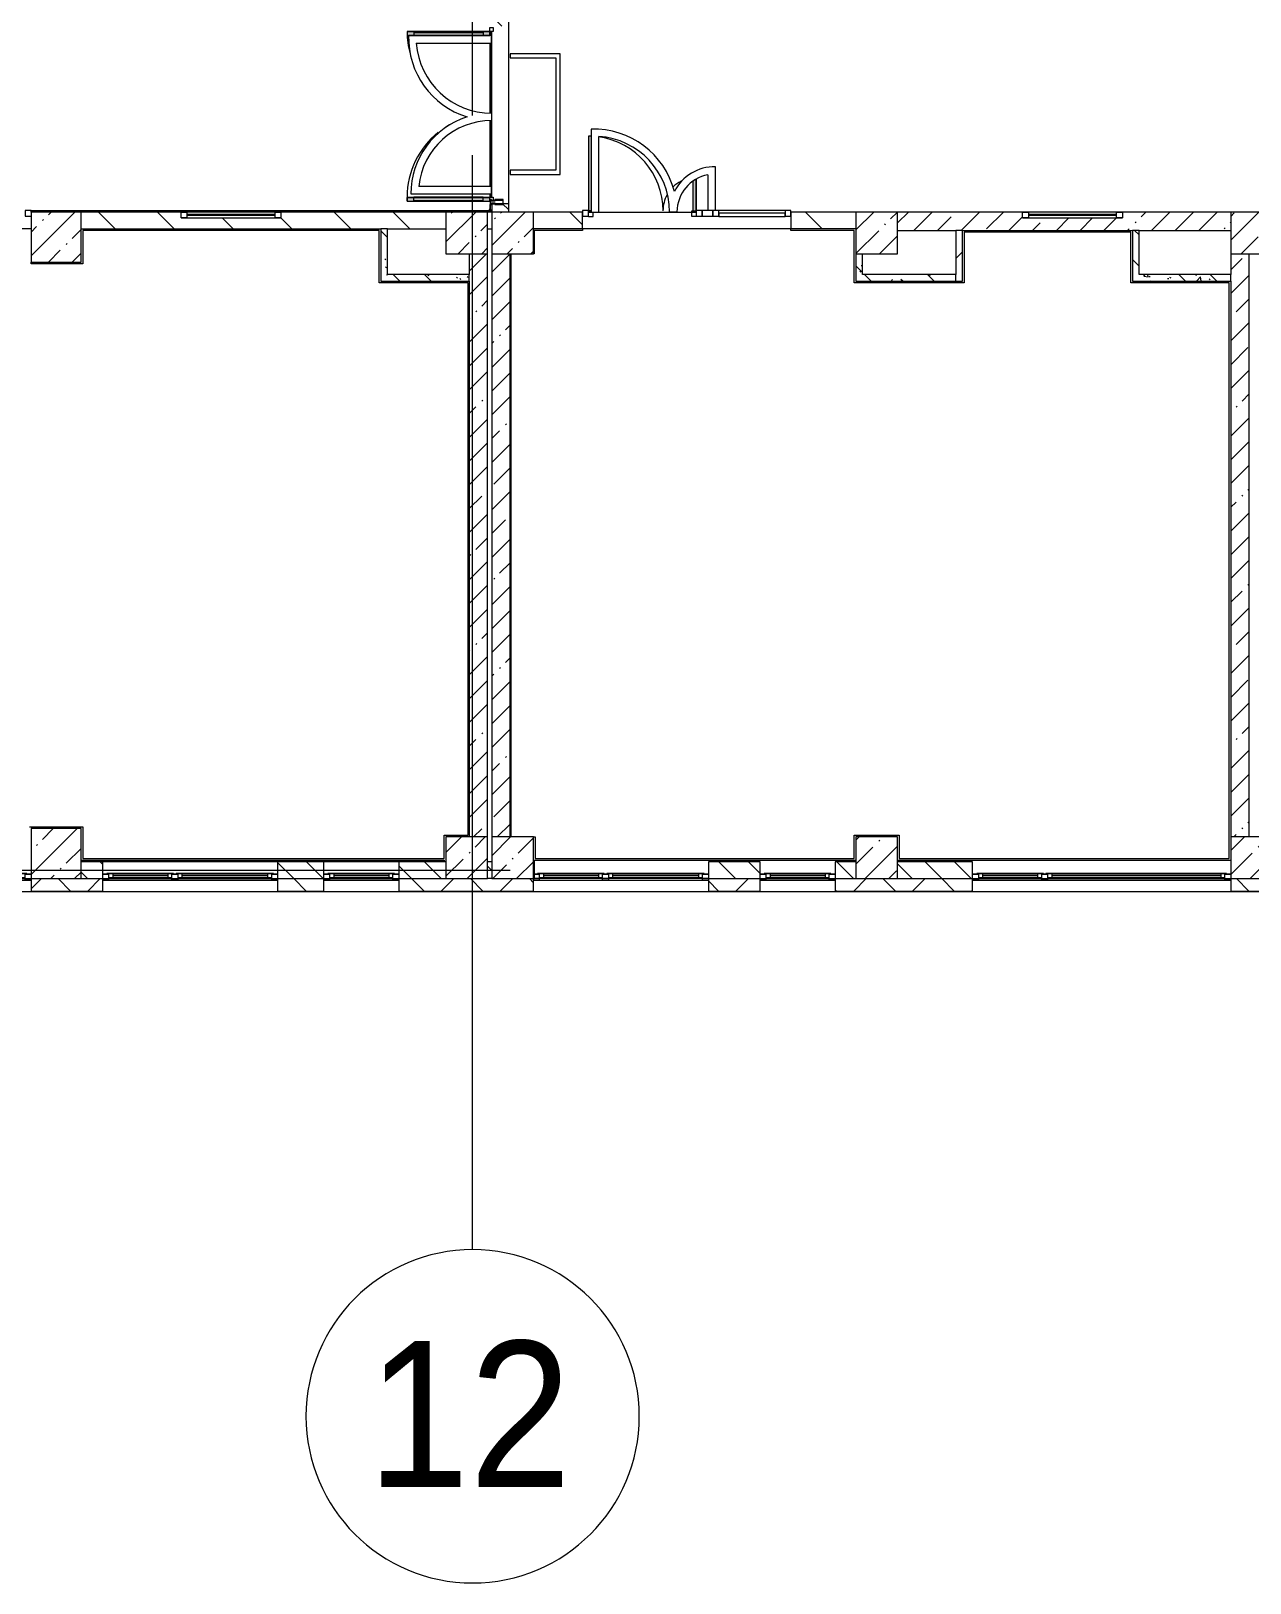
# Model space of a CAD drawing. Header units: millimetres. Extents: x 81469 to 279813, y -8553 to 29000.
# Drawn here: x 185813 to 200443, y -8553 to 10072 of the extents above; entities that cross this region are included whole.
import ezdxf

# ---------------------------------------------------------------- set-up
doc = ezdxf.new("R2010")
doc.units = ezdxf.units.MM
doc.linetypes.add('Осевая', pattern=[3175, 635, -476.25, 1587.5, -476.25])
for name, color, linetype, lineweight, true_color in [('A-DETL-GENF-2', 7, 'Continuous', 5, 0xaaaaaa), ('A-DETL-GENF-3', 7, 'Continuous', 5, 0xe2e2e2), ('A-DOOR-4', 7, 'Continuous', 5, 0xe2e2e2), ('A-DOOR-5', 7, 'Continuous', 5, 0xaaaaaa), ('A-FLOR-2', 7, 'Continuous', 5, 0xaaaaaa), ('I-WALL-23', 7, 'Continuous', 5, 0x787878)]:
    doc.layers.add(name, color=color, linetype=linetype, lineweight=lineweight, true_color=true_color)
for name, color, linetype, lineweight in [('A-GLAZ-3', 7, 'Continuous', 5), ('A-GLAZ-CURT-2', 7, 'Continuous', 5), ('A-GLAZ-CWMG-2', 7, 'Continuous', 5), ('A-WALL', 7, 'Continuous', 9), ('A-WALL-4', 7, 'Continuous', 5), ('I-WALL-21', 7, 'Continuous', 5), ('S-COLS-1', 7, 'Continuous', 5), ('Оси', 7, 'Continuous', 9), ('Оси-1', 7, 'Continuous', 20), ('Оси-2', 7, 'Осевая', 9)]:
    doc.layers.add(name, color=color, linetype=linetype, lineweight=lineweight)
doc.styles.add('Arial_1', font='arial.ttf', dxfattribs={"width": 0.9, "height": 1750})
pattern_1 = [(45, (152802.76, 0), (-285.123, 285.123), []), (45, (153087.9, 0), (-285.123, 285.123), [504.031, -100.806, 16.764, -84.042])]
pattern_2 = [(135, (152802.76, 0), (-377.171, -377.171), [533.4, -88.9, 17.78, -88.9]), (135, (152802.76, 376.94), (-377.171, -377.171), []), (50, (152802.76, 0), (637.6445, -55.7866), [66.675, -733.425]), (355, (152802.76, 0), (-123.349, 668.699), [53.34, -586.74]), (100.451, (152855.9, -4.65), (514.299, 612.908), [56.665, -623.315]), (46.184, (152802.8, 177.8), (948.776, -147.15), [100.012, -1100.137]), (96.636, (152881.8, 165.5), (830.909, 865.997), [84.998, -934.973]), (351.184, (152802.8, 177.8), (830.918, 865.988), [80.01, -880.11]), (21, (152891.66, 133.35), (530.6506, -357.928), [66.675, -733.425]), (326, (152891.66, 133.35), (216.308, 644.6585), [53.34, -586.74]), (71.451, (152935.9, 103.5), (746.9596, 286.724), [56.665, -623.315]), (37.5, (152802.76, 0), (10.8105, 295.9426), [16.764, -562.864, 16.764, -578.866, -588.962]), (37.5, (152802.76, 0), (10.8105, 295.9426), [-1175.258, 16.764, -572.198]), (7.5, (152802.76, 0), (233.8692, 350.6318), [16.764, -322.834, 16.764, -549.529, -224.472]), (7.5, (152802.76, 0), (233.8692, 350.6318), [-905.891, 16.764, -207.708]), (327.5, (152604.51, 0), (474.5678, -20.0513), [16.764, -205.486, 16.764, -676.656, -920.115]), (327.5, (152604.51, 0), (474.5678, -20.0513), [-915.67, 16.764, -903.351]), (317.5, (152515.6, 0), (518.452, 88.9934), [16.764, -272.161, 16.764, -443.738, -653.415]), (317.5, (152515.6, 0), (518.452, 88.9934), [-749.427, 16.764, -636.651])]
pattern_3 = [(135, (152802.76, 0), (-353.5534, -353.5534), [])]

# ---------------------------------------------------------------- blocks, each defined once
blk = doc.blocks.new('BSC_Колонна _Прямоугольная - 500х500-23286270-3_4_3_птичка')
at = {"layer": 'S-COLS-1'}
h = blk.add_hatch(dxfattribs=at)
h.set_pattern_fill('FP_43', color=256, style=0, pattern_type=2)
h.set_pattern_definition([(45, (-38790, -7650), (-285.123, 285.123), []), (45, (-38504.88, -7650), (-285.123, 285.123), [504.031, -100.806, 16.764, -84.042])])
h.paths.add_polyline_path([(-250, -250), (250, -250), (250, 250), (-250, 250), (-250, 100)])
for p, q in [((250, 250), (-250, 250)), ((-250, 250), (-250, -250)), ((250, -250), (250, 250)), ((-250, -250), (250, -250))]:
    blk.add_line(p, q, dxfattribs=at)
blk = doc.blocks.new('BSC_Колонна _Прямоугольная - 500х500-V86-3_4_3_птичка')
at = {"layer": 'S-COLS-1'}
h = blk.add_hatch(dxfattribs=at)
h.set_pattern_fill('FP_44', color=256, style=0, pattern_type=2)
h.set_pattern_definition([(45, (-43160, -7650), (-285.123, 285.123), []), (45, (-42874.88, -7650), (-285.123, 285.123), [504.031, -100.806, 16.764, -84.042])])
h.paths.add_polyline_path([(-250, -250), (250, -250), (250, 250), (-250, 250)])
for p, q in [((250, 250), (-250, 250)), ((-250, 250), (-250, -250)), ((250, -250), (250, 250)), ((-250, -250), (250, -250))]:
    blk.add_line(p, q, dxfattribs=at)
blk = doc.blocks.new('BSC_Колонна _Прямоугольная - 500х500-V87-3_4_3_птичка')
at = {"layer": 'S-COLS-1'}
h = blk.add_hatch(dxfattribs=at)
h.set_pattern_fill('FP_45', color=256, style=0, pattern_type=2)
h.set_pattern_definition([(45, (-47660, -7650), (-285.123, 285.123), []), (45, (-47374.88, -7650), (-285.123, 285.123), [504.031, -100.806, 16.764, -84.042])])
h.paths.add_polyline_path([(-113, -250), (250, -250), (250, 250), (-250, 250), (-250, -250)])
for p, q in [((250, 250), (-250, 250)), ((-250, 250), (-250, -250)), ((250, -250), (250, 250)), ((-250, -250), (250, -250))]:
    blk.add_line(p, q, dxfattribs=at)
blk = doc.blocks.new('BSC_Колонна _Прямоугольная - 500х500-V92-3_4_3_птичка')
at = {"layer": 'S-COLS-1'}
h = blk.add_hatch(dxfattribs=at)
h.set_pattern_fill('FP_50', color=256, style=0, pattern_type=2)
h.set_pattern_definition([(45, (-38790, -150), (-285.123, 285.123), []), (45, (-38504.88, -150), (-285.123, 285.123), [504.031, -100.806, 16.764, -84.042])])
h.paths.add_polyline_path([(-250, -250), (250, -250), (250, 250), (-250, 250), (-250, 80)])
for p, q in [((250, 250), (-250, 250)), ((-250, 250), (-250, -250)), ((250, -250), (250, 250)), ((-250, -250), (250, -250))]:
    blk.add_line(p, q, dxfattribs=at)
blk = doc.blocks.new('BSC_Колонна _Прямоугольная - 500х500-V93-3_4_3_птичка')
at = {"layer": 'S-COLS-1'}
h = blk.add_hatch(dxfattribs=at)
h.set_pattern_fill('FP_51', color=256, style=0, pattern_type=2)
h.set_pattern_definition([(45, (-43160, -150), (-285.123, 285.123), []), (45, (-42874.88, -150), (-285.123, 285.123), [504.031, -100.806, 16.764, -84.042])])
h.paths.add_polyline_path([(-250, -250), (250, -250), (250, 250), (-250, 250)])
for p, q in [((250, 250), (-250, 250)), ((-250, 250), (-250, -250)), ((250, -250), (250, 250)), ((-250, -250), (250, -250))]:
    blk.add_line(p, q, dxfattribs=at)
blk = doc.blocks.new('BSC_Колонна _Прямоугольная - 500х500-V94-3_4_3_птичка')
at = {"layer": 'S-COLS-1'}
h = blk.add_hatch(dxfattribs=at)
h.set_pattern_fill('FP_52', color=256, style=0, pattern_type=2)
h.set_pattern_definition([(45, (-47660, -150), (-285.123, 285.123), []), (45, (-47374.88, -150), (-285.123, 285.123), [504.031, -100.806, 16.764, -84.042])])
h.paths.add_polyline_path([(-250, -250), (250, -250), (250, 250), (-250, 250)])
for p, q in [((250, 250), (-250, 250)), ((-250, 250), (-250, -250)), ((250, -250), (250, 250)), ((-250, -250), (250, -250))]:
    blk.add_line(p, q, dxfattribs=at)
blk = doc.blocks.new('BSC_Колонна _Прямоугольная - 600х600-V110-3_4_3_птичка')
at = {"layer": 'S-COLS-1'}
h = blk.add_hatch(dxfattribs=at)
h.set_pattern_fill('FP_75', color=256, style=0, pattern_type=2)
h.set_pattern_definition([(45, (-33310, -7600), (-285.123, 285.123), []), (45, (-33024.88, -7600), (-285.123, 285.123), [504.031, -100.806, 16.764, -84.042])])
h.paths.add_polyline_path([(-300, -300), (300, -300), (300, 300), (-300, 300), (-300, 150)])
for p, q in [((300, 300), (-300, 300)), ((-300, 300), (-300, -300)), ((300, -300), (300, 300)), ((-300, -300), (300, -300))]:
    blk.add_line(p, q, dxfattribs=at)
blk = doc.blocks.new('BSC_Колонна _Прямоугольная - 600х600-V111-3_4_3_птичка')
at = {"layer": 'S-COLS-1'}
h = blk.add_hatch(dxfattribs=at)
h.set_pattern_fill('FP_76', color=256, style=0, pattern_type=2)
h.set_pattern_definition([(45, (-33310, -200), (-285.123, 285.123), []), (45, (-33024.88, -200), (-285.123, 285.123), [504.031, -100.806, 16.764, -84.042])])
h.paths.add_polyline_path([(-300, -300), (300, -300), (300, 300), (-300, 300), (-300, 30)])
for p, q in [((300, 300), (-300, 300)), ((-300, 300), (-300, -300)), ((300, -300), (300, 300)), ((-300, -300), (300, -300))]:
    blk.add_line(p, q, dxfattribs=at)
blk = doc.blocks.new('120_Окно_СКБ_2Ст - 120_Окно_СКБ_2Ст 2100х2400 _мал створка справа_-22446225-3_4_3_птичка')
at = {"layer": 'A-GLAZ-3'}
for p, q in [((-1050, -127), (-1050, -57)), ((-1050, -57), (-980, -57)), ((1050, -57), (-1050, -57)), ((-980, -127), (-1050, -127)), ((-1050, -127), (-1000, -127)), ((-980, -127), (-1000, -127)), ((-1000, -127), (-1000, -137)), ((-1000, -137), (170, -137)), ((170, -137), (-1000, -137)), ((-980, -57), (-980, -127)), ((150, -87), (-980, -87)), ((-980, -87), (-980, -127)), ((-930, -137), (-930, -87)), ((-930, -107), (100, -107)), ((100, -117), (-930, -117)), ((100, -137), (100, -87)), ((150, -127), (150, -57)), ((150, -57), (220, -57)), ((150, -127), (150, -87)), ((220, -127), (150, -127)), ((170, -127), (150, -127)), ((170, -127), (200, -127)), ((170, -137), (170, -127)), ((220, -127), (200, -127)), ((200, -127), (200, -137)), ((200, -137), (1000, -137)), ((1000, -137), (200, -137)), ((220, -57), (220, -127)), ((980, -87), (220, -87)), ((220, -87), (220, -127)), ((270, -137), (270, -87)), ((270, -107), (930, -107)), ((930, -117), (270, -117)), ((930, -137), (930, -87)), ((980, -127), (980, -57)), ((980, -57), (1050, -57)), ((980, -127), (980, -87)), ((1050, -127), (980, -127)), ((1000, -127), (980, -127)), ((1000, -127), (1050, -127)), ((1000, -137), (1000, -127)), ((1050, -57), (1050, -127))]:
    blk.add_line(p, q, dxfattribs=at)
blk = doc.blocks.new('120_Окно_СКБ_1Ст - 120_Окно_СКБ_1Ст 900х2500_h_-22445987-3_4_3_птичка')
at = {"layer": 'A-GLAZ-3'}
for p, q in [((-450, -127), (-450, -57)), ((-450, -57), (-380, -57)), ((450, -57), (-450, -57)), ((-380, -127), (-450, -127)), ((-450, -127), (-400, -127)), ((-380, -127), (-400, -127)), ((-400, -127), (-400, -137)), ((-400, -137), (400, -137)), ((400, -137), (-400, -137)), ((-380, -57), (-380, -127)), ((380, -87), (-380, -87)), ((-380, -87), (-380, -127)), ((-330, -137), (-330, -87)), ((-330, -107), (330, -107)), ((330, -117), (-330, -117)), ((330, -137), (330, -87)), ((380, -127), (380, -57)), ((380, -57), (450, -57)), ((380, -127), (380, -87)), ((450, -127), (380, -127)), ((400, -127), (380, -127)), ((400, -127), (450, -127)), ((400, -137), (400, -127)), ((450, -57), (450, -127))]:
    blk.add_line(p, q, dxfattribs=at)
blk = doc.blocks.new('120_Окно_СКБ_2Ст - 120_Окно_СКБ_2Ст 3100х2500 _мал_створка слева_ 2-V116-3_4_3_птичка')
at = {"layer": 'A-GLAZ-3'}
for p, q in [((-1550, -127), (-1550, -57)), ((-1550, -57), (-1480, -57)), ((1550, -57), (-1550, -57)), ((-1480, -127), (-1550, -127)), ((-1550, -127), (-1500, -127)), ((-1480, -127), (-1500, -127)), ((-1500, -127), (-1500, -137)), ((-1500, -137), (670, -137)), ((670, -137), (-1500, -137)), ((-1480, -57), (-1480, -127)), ((650, -87), (-1480, -87)), ((-1480, -87), (-1480, -127)), ((-1430, -137), (-1430, -87)), ((-1430, -107), (600, -107)), ((600, -117), (-1430, -117)), ((600, -137), (600, -87)), ((650, -127), (650, -57)), ((650, -57), (720, -57)), ((650, -127), (650, -87)), ((720, -127), (650, -127)), ((670, -127), (650, -127)), ((670, -127), (700, -127)), ((670, -137), (670, -127)), ((720, -127), (700, -127)), ((700, -127), (700, -137)), ((700, -137), (1500, -137)), ((1500, -137), (700, -137)), ((720, -57), (720, -127)), ((1480, -87), (720, -87)), ((720, -87), (720, -127)), ((770, -137), (770, -87)), ((770, -107), (1430, -107)), ((1430, -117), (770, -117)), ((1430, -137), (1430, -87)), ((1480, -127), (1480, -57)), ((1480, -57), (1550, -57)), ((1480, -127), (1480, -87)), ((1550, -127), (1480, -127)), ((1500, -127), (1480, -127)), ((1500, -127), (1550, -127)), ((1500, -137), (1500, -127)), ((1550, -57), (1550, -127))]:
    blk.add_line(p, q, dxfattribs=at)
blk = doc.blocks.new('120_Окно_СКБ_2Ст - 120_Окно_СКБ_2Ст 2100х2400 _мал створка справа_-V117-3_4_3_птичка')
at = {"layer": 'A-GLAZ-3'}
for p, q in [((-1050, -127), (-1050, -57)), ((-1050, -57), (-980, -57)), ((1050, -57), (-1050, -57)), ((-980, -127), (-1050, -127)), ((-1050, -127), (-1000, -127)), ((-980, -127), (-1000, -127)), ((-1000, -127), (-1000, -137)), ((-1000, -137), (170, -137)), ((170, -137), (-1000, -137)), ((-980, -57), (-980, -127)), ((150, -87), (-980, -87)), ((-980, -87), (-980, -127)), ((-930, -137), (-930, -87)), ((-930, -107), (100, -107)), ((100, -117), (-930, -117)), ((100, -137), (100, -87)), ((150, -127), (150, -57)), ((150, -57), (220, -57)), ((150, -127), (150, -87)), ((220, -127), (150, -127)), ((170, -127), (150, -127)), ((170, -127), (200, -127)), ((170, -137), (170, -127)), ((220, -127), (200, -127)), ((200, -127), (200, -137)), ((200, -137), (1000, -137)), ((1000, -137), (200, -137)), ((220, -57), (220, -127)), ((980, -87), (220, -87)), ((220, -87), (220, -127)), ((270, -137), (270, -87)), ((270, -107), (930, -107)), ((930, -117), (270, -117)), ((930, -137), (930, -87)), ((980, -127), (980, -57)), ((980, -57), (1050, -57)), ((980, -127), (980, -87)), ((1050, -127), (980, -127)), ((1000, -127), (980, -127)), ((1000, -127), (1050, -127)), ((1000, -137), (1000, -127)), ((1050, -57), (1050, -127))]:
    blk.add_line(p, q, dxfattribs=at)
blk = doc.blocks.new('BSC_Колонна _Прямоугольная - 500х500-V142-3_4_3_птичка')
at = {"layer": 'S-COLS-1'}
h = blk.add_hatch(dxfattribs=at)
h.set_pattern_fill('FP_98', color=256, style=0, pattern_type=2)
h.set_pattern_definition([(45, (-38240, -150), (-285.123, 285.123), []), (45, (-37954.88, -150), (-285.123, 285.123), [504.031, -100.806, 16.764, -84.042])])
h.paths.add_polyline_path([(-15, -250), (250, -250), (250, 250), (-250, 250), (-250, -250)])
for p, q in [((250, 250), (-250, 250)), ((-250, 250), (-250, -250)), ((250, -250), (250, 250)), ((-250, -250), (250, -250))]:
    blk.add_line(p, q, dxfattribs=at)
blk = doc.blocks.new('BSC_Колонна _Прямоугольная - 500х500-V143-3_4_3_птичка')
at = {"layer": 'S-COLS-1'}
h = blk.add_hatch(dxfattribs=at)
h.set_pattern_fill('FP_99', color=256, style=0, pattern_type=2)
h.set_pattern_definition([(45, (-38240, -7650), (-285.123, 285.123), []), (45, (-37954.88, -7650), (-285.123, 285.123), [504.031, -100.806, 16.764, -84.042])])
h.paths.add_polyline_path([(-15, -250), (250, -250), (250, 250), (-250, 250), (-250, -250)])
for p, q in [((250, 250), (-250, 250)), ((-250, 250), (-250, -250)), ((250, -250), (250, 250)), ((-250, -250), (250, -250))]:
    blk.add_line(p, q, dxfattribs=at)
blk = doc.blocks.new('120_Окно_СКБ_1Ст - 120_Окно_СКБ_1Ст 400х1200 EI30-24228909-3_4_3_птичка')
at = {"layer": 'A-GLAZ-3'}
for p, q in [((-600, 30), (-600, 100)), ((-600, 100), (-530, 100)), ((600, 100), (-600, 100)), ((-530, 30), (-600, 30)), ((-600, 30), (600, 30)), ((-530, 100), (-530, 30)), ((530, 70), (-530, 70)), ((530, 60), (-530, 60)), ((530, 30), (530, 100)), ((530, 100), (600, 100)), ((600, 30), (530, 30)), ((600, 100), (600, 30))]:
    blk.add_line(p, q, dxfattribs=at)
blk = doc.blocks.new('Прямоугольный импост - 50 x 70 мм-31700031-3_4_3_птичка')
at = {"layer": 'A-GLAZ-CWMG-2'}
for p, q in [((-70, 35), (0, 35)), ((-70, -35), (-70, 35)), ((0, -35), (-70, -35)), ((0, -15), (0, -35))]:
    blk.add_line(p, q, dxfattribs=at)
blk = doc.blocks.new('Прямоугольный импост - 50 x 70 мм-V243-3_4_3_птичка')
at = {"layer": 'A-GLAZ-CWMG-2'}
for p, q in [((-70, 35), (0, 35)), ((-70, -35), (-70, 35)), ((0, 35), (0, -35)), ((0, -35), (-70, -35))]:
    blk.add_line(p, q, dxfattribs=at)
blk = doc.blocks.new('Дверь_Витражная_остекление_ - ДВН_ДАО_Главный вход_1200 в свету-V246-3_4_3_птичка')
at = {"layer": 'A-DOOR-4'}
for points in [[(-647, 30), (-613, 35), (-613, 925), (-647, 922), (-647, 35)], [(607, 30), (647, 35), (647, 410), (607, 378), (607, 35)]]:
    blk.add_hatch(color=256, dxfattribs=at).paths.add_polyline_path(points)
at = {"layer": 'A-DETL-GENF-2'}
for p, q in [((-613, 925), (-647, 925)), ((-647, 925), (-647, 35)), ((607, 385), (607, 30)), ((647, 35), (647, 410)), ((-647, 30), (-613, 30)), ((-613, 30), (-647, 30)), ((-592, -40), (-592, 15)), ((592, -40), (592, 30)), ((592, 30), (647, 30)), ((607, 30), (647, 30)), ((-647, -40), (-592, -40)), ((647, -40), (592, -40))]:
    blk.add_line(p, q, dxfattribs=at)
at = {"layer": 'A-DOOR-5'}
for p, q in [((-647, 925), (-647, 35)), ((647, 410), (647, 35))]:
    blk.add_line(p, q, dxfattribs=at)
for centre, radius, start, end in [((-647, 30), 895, 87.7864, 90), ((-647, 30), 895, 360, 81.929), ((647, 30), 400, 117.1206, 134.5389), ((647, 30), 400, 151.213, 180)]:
    blk.add_arc(centre, radius, start, end, dxfattribs=at)
blk = doc.blocks.new('Системная панель - Стемалит - 40мм-32257327-3_4_3_птичка')
at = {"layer": 'A-GLAZ-CURT-2'}
for p, q in [((65, 35), (-65, 35)), ((-65, 35), (-65, -35)), ((65, -35), (65, 35)), ((-65, -35), (65, -35))]:
    blk.add_line(p, q, dxfattribs=at)
blk = doc.blocks.new('Прямоугольный импост - 50 x 70 мм-31687886-3_4_3_птичка')
at = {"layer": 'A-GLAZ-CWMG-2'}
for p, q in [((-35, 35), (35, 35)), ((-35, -35), (-35, 35)), ((35, 35), (35, -35)), ((35, -35), (-35, -35))]:
    blk.add_line(p, q, dxfattribs=at)
blk = doc.blocks.new('Прямоугольный импост - 50 x 70 мм-31701779-3_4_3_птичка')
at = {"layer": 'A-GLAZ-CWMG-2'}
for p, q in [((0, 35), (-70, 35)), ((-70, 35), (-70, -35)), ((0, -35), (0, 35)), ((-70, -35), (0, -35))]:
    blk.add_line(p, q, dxfattribs=at)
blk = doc.blocks.new('Системная панель - Стекло - 40мм-V247-3_4_3_птичка')
at = {"layer": 'A-GLAZ-CURT-2'}
for p, q in [((397.5, 0), (-397.5, 0)), ((-397.5, 0), (-397.5, -40)), ((397.5, -40), (397.5, 0)), ((-397.5, -40), (397.5, -40))]:
    blk.add_line(p, q, dxfattribs=at)
blk = doc.blocks.new('Прямоугольный импост - 50 x 70 мм-31702100-3_4_3_птичка')
at = {"layer": 'A-GLAZ-CWMG-2'}
for p, q in [((-35, 35), (35, 35)), ((-35, -35), (-35, 35)), ((35, 35), (35, -35)), ((35, -35), (-35, -35))]:
    blk.add_line(p, q, dxfattribs=at)
blk = doc.blocks.new('Прямоугольный импост - 50 x 70 мм-31720914-3_4_3_птичка')
at = {"layer": 'A-GLAZ-CWMG-2'}
blk.add_line((32940, 7920), (32145, 7920), dxfattribs=at)
blk = doc.blocks.new('Прямоугольный импост - Импост структурный с накладкой - 160мм Темный-31239214-3_4_3_птичка')
at = {"layer": 'A-GLAZ-CWMG-2'}
for p, q in [((-50, 0), (-50, 17)), ((-50, 17), (0, 17)), ((-40, 0), (-50, 0)), ((-40, -40), (-40, 0)), ((0, 0), (-10, 0)), ((-10, 0), (-10, -40)), ((0, 17), (0, 0)), ((-50, -140), (-50, -40)), ((-50, -40), (-40, -40)), ((0, -140), (-50, -140)), ((-10, -40), (0, -40)), ((0, -40), (0, -140))]:
    blk.add_line(p, q, dxfattribs=at)
blk = doc.blocks.new('Дверь_Витражная_остекление_ - ДВН_ДАО_Главный вход_1800 в свету 5-32258809-3_4_3_птичка')
at = {"layer": 'A-DETL-GENF-3'}
for points in [[(-947.5, -1012.5), (-947.5, -20), (-992.5, -20), (-992.5, -1012.5)], [(1042.5, -1012.5), (1042.5, -20), (997.5, -20), (997.5, -1012.5)]]:
    blk.add_hatch(color=256, dxfattribs=at).paths.add_polyline_path(points)
at = {"layer": 'A-DETL-GENF-2'}
for p, q in [((-947.5, -20), (-992.5, -20)), ((-992.5, -1012.5), (-992.5, -20)), ((-947.5, -20), (-992.5, -20)), ((-992.5, -20), (-992.5, -1012.5)), ((-992.5, -100), (-947.5, -100)), ((-982.5, -932.5), (-982.5, -100)), ((-947.5, -1012.5), (-947.5, -20)), ((-947.5, -1012.5), (-947.5, -20)), ((988.5, -932.5), (988.5, -100)), ((997.5, -1012.5), (997.5, -20)), ((997.5, -20), (997.5, -1012.5)), ((1042.5, -100), (997.5, -100)), ((1032.5, -932.5), (1032.5, -100)), ((1042.5, -1012.5), (1042.5, -20)), ((1042.5, -1012.5), (1042.5, -20)), ((-992.5, -932.5), (-947.5, -932.5)), ((-992.5, -1012.5), (-947.5, -1012.5)), ((-992.5, -1012.5), (-947.5, -1012.5)), ((1042.5, -932.5), (997.5, -932.5)), ((1042.5, -1012.5), (997.5, -1012.5)), ((997.5, -1012.5), (1042.5, -1012.5))]:
    blk.add_line(p, q, dxfattribs=at)
at = {"layer": 'A-DOOR-5'}
for p, q in [((-1042.5, 20), (-992.5, 20)), ((-1042.5, -20), (-1042.5, 20)), ((-992.5, 20), (-992.5, -20)), ((992.5, 20), (1042.5, 20)), ((992.5, -20), (992.5, 20)), ((1042.5, 20), (1042.5, -20)), ((-992.5, -20), (-1042.5, -20)), ((-992.5, -1012.5), (-992.5, -20)), ((992.5, -1012.5), (992.5, -20)), ((1042.5, -20), (992.5, -20))]:
    blk.add_line(p, q, dxfattribs=at)
for centre, start, end in [((992.5, -20), 208.98841, 212.15997), ((992.5, -20), 218.4779, 270), ((-992.5, -20), 270, 285.59895)]:
    blk.add_arc(centre, 992.5, start, end, dxfattribs=at)
blk = doc.blocks.new('Прямоугольный импост - Импост структурный с накладкой - 160мм Темный-31915521-3_4_3_птичка')
at = {"layer": 'A-GLAZ-CWMG-2'}
for p, q in [((-25, 0), (-25, 17)), ((-25, 17), (25, 17)), ((-15, 0), (-25, 0)), ((-15, -40), (-15, 0)), ((25, 0), (15, 0)), ((15, 0), (15, -40)), ((25, 17), (25, 0)), ((-25, -140), (-25, -40)), ((-25, -40), (-15, -40)), ((25, -140), (-25, -140)), ((15, -40), (25, -40)), ((25, -40), (25, -140))]:
    blk.add_line(p, q, dxfattribs=at)
blk = doc.blocks.new('120_Окно_СКБ_1Ст - 120_Окно_СКБ_1Ст 400х1200 EI30-24228621-3_4_3_птичка')
at = {"layer": 'A-GLAZ-3'}
for p, q in [((-600, 40), (-600, 110)), ((-600, 110), (-530, 110)), ((600, 110), (-600, 110)), ((-530, 40), (-600, 40)), ((-600, 40), (600, 40)), ((-530, 110), (-530, 40)), ((530, 80), (-530, 80)), ((530, 70), (-530, 70)), ((530, 40), (530, 110)), ((530, 110), (600, 110)), ((600, 40), (530, 40)), ((600, 110), (600, 40))]:
    blk.add_line(p, q, dxfattribs=at)
blk = doc.blocks.new('Ось сетки - D8-29747960-3_4_3_птичка')
at = {"layer": 'Оси-1'}
for start, end in [(360, 180), (180, 360)]:
    blk.add_arc((0, 0), 4, start, end, dxfattribs=at)

msp = doc.modelspace()

# ---------------------------------------------------------------- hatches: boundary and pattern name
at = {"layer": 'A-WALL-4'}
h = msp.add_hatch(dxfattribs=at)
h.set_pattern_fill('FP_66', color=256, style=0, pattern_type=2)
h.set_pattern_definition([(135, (152802.76, 0), (-176.7767, -176.7767), [])])
h.paths.add_polyline_path([(218061.5, -100), (218212.8, -100), (218212.8, 100), (217962.8, 100), (217962.8, -100)])
h.paths.add_polyline_path([(207807.2, -100), (208312.8, -100), (208312.8, 100), (207562.8, 100), (207562.8, -100)])
h.paths.add_polyline_path([(209712.8, -100), (210612.8, -100), (210612.8, 100), (209712.8, 100), (209712.8, -52.2)])
h.paths.add_polyline_path([(217062.8, -100), (217062.8, 100), (216512.8, 100), (216512.8, -100)])
h.paths.add_polyline_path([(214212.8, -100), (214412.8, -100), (214412.8, 100), (214212.8, 100), (214212.8, 42.9)])
h.paths.add_polyline_path([(196620.8, -100), (197112.8, -100), (197112.8, 100), (196212.8, 100), (196212.8, -100)])
h.paths.add_polyline_path([(200962.8, -100), (200962.8, 100), (200712.8, 100), (200712.8, -100)])
h.paths.add_polyline_path([(203812.8, -100), (203812.8, 100), (203062.8, 100), (203062.8, -100)])
h.paths.add_polyline_path([(195462.8, -100), (195712.8, -100), (195712.8, 100), (195462.8, 100)])
h.paths.add_polyline_path([(205212.8, -100), (205462.8, -100), (205462.8, 100), (205212.8, 100), (205212.8, 33.3)])
h.paths.add_polyline_path([(194562.8, -100), (194562.8, 100), (193942.8, 100), (193942.8, -100)])
h.paths.add_polyline_path([(186672.8, -100), (186672.8, 100), (186412.8, 100), (186412.8, -100)])
h.paths.add_polyline_path([(191342.8, -100), (191342.8, 100), (191292.8, 100), (191292.8, -100)])
h.paths.add_polyline_path([(182612.5, -100), (182785.6, -100), (182785.6, 100), (182612.5, 100), (182612.5, 55.2)])
h.paths.add_polyline_path([(190792.8, -100), (190792.8, 100), (190225.8, 100), (190225.8, -100)])
h.paths.add_polyline_path([(184502.1, -100), (184912.8, -100), (184912.8, 100), (183685.6, 100), (183685.6, -100)])
h.paths.add_polyline_path([(188772.8, -100), (189325.8, -100), (189325.8, 100), (188772.8, 100)])
h.paths.add_polyline_path([(175312.8, -100), (175512.8, -100), (175512.8, 100), (175312.8, 100), (175312.8, 63.6)])
h.paths.add_polyline_path([(177612.8, -100), (178362.8, -100), (178362.8, 100), (177612.8, 100)])
h.paths.add_polyline_path([(168412.8, -100), (168412.8, 100), (167662.8, 100), (167662.8, -100)])
h.paths.add_polyline_path([(174412.8, -100), (174712.8, -100), (174712.8, 100), (174412.8, 100)])
h.paths.add_polyline_path([(169312.8, -100), (170062.8, -100), (170062.8, 100), (169312.8, 100)])
h.paths.add_polyline_path([(172383.5, -100), (173512.8, -100), (173512.8, 100), (172162.8, 100), (172162.8, -100)])
h.paths.add_polyline_path([(179212.5, -100), (179212.5, 100), (178962.8, 100), (178962.8, -100)])
h.paths.add_polyline_path([(159632.8, -100), (160462.8, -100), (160462.8, 100), (159632.8, 100)])
h.paths.add_polyline_path([(163912.8, -100), (163912.8, 100), (163162.5, 100), (163162.5, -100)])
h.paths.add_polyline_path([(164925.9, -100), (164962.8, -100), (164962.8, 100), (164812.8, 100), (164812.8, -100)])
h = msp.add_hatch(dxfattribs=at)
h.set_pattern_fill('FP_68', color=256, style=0, pattern_type=2)
h.set_pattern_definition([(45, (152802.76, 0), (-353.5534, 353.5534), []), (135, (152802.76, 0), (-353.5534, -353.5534), [])])
h.paths.add_polyline_path([(207807.2, -250), (208312.8, -250), (208312.8, -100), (207562.8, -100), (207562.8, -250)])
h.paths.add_polyline_path([(209429.9, -250), (209429.9, -100), (209212.8, -100), (209212.8, -250)])
h.paths.add_polyline_path([(197112.8, -250), (197112.8, -100), (195462.8, -100), (195462.8, -250), (196620.8, -250)])
h.paths.add_polyline_path([(200962.8, -250), (200962.8, -100), (200212.8, -100), (200212.8, -250), (200712.8, -250)])
h.paths.add_polyline_path([(193942.8, -250), (194562.8, -250), (194562.8, -100), (193942.8, -100)])
h.paths.add_polyline_path([(205462.8, -250), (205462.8, -100), (204712.8, -100), (204712.8, -250), (205010.6, -250)])
h.paths.add_polyline_path([(203062.8, -250), (203812.8, -250), (203812.8, -100), (203062.8, -100)])
h.paths.add_polyline_path([(184502.1, -250), (184912.8, -250), (184912.8, -100), (183685.6, -100), (183685.6, -250)])
h.paths.add_polyline_path([(191842.8, -250), (191842.8, -100), (190225.8, -100), (190225.8, -250), (191027.6, -250)])
h.paths.add_polyline_path([(185812.8, -250), (186672.8, -250), (186672.8, -100), (185812.8, -100)])
h.paths.add_polyline_path([(188772.8, -250), (189325.8, -250), (189325.8, -100), (188772.8, -100)])
h.paths.add_polyline_path([(182785.6, -250), (182785.6, -100), (182012.5, -100), (182012.5, -250), (182637.7, -250)])
h.paths.add_polyline_path([(178908.9, -250), (179212.5, -250), (179212.5, -100), (177612.8, -100), (177612.8, -250), (177976.7, -250)])
h.paths.add_polyline_path([(175312.8, -250), (175512.8, -250), (175512.8, -100), (174412.8, -100), (174412.8, -250), (175180.1, -250)])
h.paths.add_polyline_path([(173512.8, -250), (173512.8, -100), (172162.8, -100), (172162.8, -250), (172383.5, -250)])
h.paths.add_polyline_path([(167662.8, -250), (168412.8, -250), (168412.8, -100), (167662.8, -100)])
h.paths.add_polyline_path([(170062.8, -250), (170062.8, -100), (169312.8, -100), (169312.8, -250), (169586.9, -250)])
h.paths.add_polyline_path([(164812.8, -250), (165562.8, -250), (165562.8, -100), (164812.8, -100)])
h.paths.add_polyline_path([(159632.8, -250), (161062.5, -250), (161062.5, -100), (159632.8, -100)])
h.paths.add_polyline_path([(156532.8, -250), (156532.8, -100), (152542.8, -100), (152542.8, -250), (155603.8, -250)])
h.paths.add_polyline_path([(163912.8, -250), (163912.8, -100), (163162.5, -100), (163162.5, -250)])
at = {"layer": 'I-WALL-21'}
h = msp.add_hatch(dxfattribs=at)
h.set_pattern_fill('FP_67', color=256, style=0, pattern_type=2)
h.set_pattern_definition(pattern_3)
h.paths.add_polyline_path([(191342.8, 7900), (191542.8, 7900), (191542.8, 8000), (191342.8, 8000)])
h.paths.add_polyline_path([(191342.8, 10130), (191542.8, 10130), (191542.8, 10230), (191342.8, 10230)])
h = msp.add_hatch(dxfattribs=at)
h.set_pattern_fill('FP_67', color=256, style=0, pattern_type=2)
h.set_pattern_definition(pattern_3)
h.paths.add_polyline_path([(194932.8, 7700), (195712.8, 7700), (195712.8, 7900), (194932.8, 7900)])
h.paths.add_polyline_path([(186412.8, 7700), (190792.8, 7700), (190792.8, 7900), (188812.8, 7900), (188812.8, 7830), (187612.8, 7830), (187612.8, 7900), (186412.8, 7900), (186412.8, 7750.3)])
h.paths.add_polyline_path([(191842.8, 7700), (192432.8, 7700), (192432.8, 7900), (191842.8, 7900), (191842.8, 7750.3)])
h.paths.add_polyline_path([(191342.8, 7700), (191342.8, 7900), (191292.8, 7900), (191292.8, 7700)])
h.paths.add_polyline_path([(183162.5, 7700), (183312.8, 7700), (183312.8, 7900), (182612.5, 7900), (182612.5, 7700)])
h = msp.add_hatch(dxfattribs=at)
h.set_pattern_fill('FP_64', color=256, style=0, pattern_type=2)
h.set_pattern_definition(pattern_1)
h.paths.add_polyline_path([(199112.8, 7680), (200212.8, 7680), (200212.8, 7900), (198912.8, 7900), (198912.8, 7830), (197712.8, 7830), (197712.8, 7900), (196212.8, 7900), (196212.8, 7680), (199032.8, 7680)])
h = msp.add_hatch(dxfattribs=at)
h.set_pattern_fill('FP_69', color=256, style=0, pattern_type=2)
h.set_pattern_definition([(45, (152802.76, 0), (-176.7767, 176.7767), [])])
h.paths.add_polyline_path([(196992.8, 7070), (196992.8, 7680), (196912.8, 7680), (196912.8, 7070)])
h = msp.add_hatch(dxfattribs=at)
h.set_pattern_fill('FP_64', color=256, style=0, pattern_type=2)
h.set_pattern_definition(pattern_1)
h.paths.add_polyline_path([(191283.3, 400), (191292.8, 400), (191292.8, 7400), (191072.8, 7400), (191072.8, 400)])
h = msp.add_hatch(dxfattribs=at)
h.set_pattern_fill('FP_64', color=256, style=0, pattern_type=2)
h.set_pattern_definition(pattern_1)
h.paths.add_polyline_path([(191562.8, 400), (191562.8, 7400), (191342.8, 7400), (191342.8, 400), (191351.4, 400)])
h = msp.add_hatch(dxfattribs=at)
h.set_pattern_fill('FP_64', color=256, style=0, pattern_type=2)
h.set_pattern_definition(pattern_1)
h.paths.add_polyline_path([(200432.8, 400), (200432.8, 7400), (200212.8, 7400), (200212.8, 400), (200423.3, 400)])
at = {"layer": 'I-WALL-23'}
h = msp.add_hatch(dxfattribs=at)
h.set_pattern_fill('FP_72', color=256, style=0, pattern_type=2)
h.set_pattern_definition(pattern_2)
h.paths.add_polyline_path([(190092.8, 7150), (190092.8, 7700), (190012.8, 7700), (190012.8, 7150)])
h = msp.add_hatch(dxfattribs=at)
h.set_pattern_fill('FP_72', color=256, style=0, pattern_type=2)
h.set_pattern_definition(pattern_2)
h.paths.add_polyline_path([(199112.8, 7070), (199112.8, 7680), (199032.8, 7680), (199032.8, 7070)])
h = msp.add_hatch(dxfattribs=at)
h.set_pattern_fill('FP_72', color=256, style=0, pattern_type=2)
h.set_pattern_definition(pattern_2)
h.paths.add_polyline_path([(195792.8, 7150), (195792.8, 7400), (195712.8, 7400), (195712.8, 7150)])
h = msp.add_hatch(dxfattribs=at)
h.set_pattern_fill('FP_72', color=256, style=0, pattern_type=2)
h.set_pattern_definition(pattern_2)
h.paths.add_polyline_path([(191072.8, 7070), (191072.8, 7150), (190012.8, 7150), (190012.8, 7070), (191027.6, 7070)])
h = msp.add_hatch(dxfattribs=at)
h.set_pattern_fill('FP_72', color=256, style=0, pattern_type=2)
h.set_pattern_definition(pattern_2)
h.paths.add_polyline_path([(196912.8, 7070), (196912.8, 7150), (195712.8, 7150), (195712.8, 7070), (196620.8, 7070)])
h = msp.add_hatch(dxfattribs=at)
h.set_pattern_fill('FP_72', color=256, style=0, pattern_type=2)
h.set_pattern_definition(pattern_2)
h.paths.add_polyline_path([(200212.8, 7070), (200212.8, 7150), (199112.8, 7150), (199112.8, 7070)])

# ---------------------------------------------------------------- linework, layer by layer
at = {"layer": 'A-FLOR-2'}
for p, q in [((191322.3, 10064.1), (191322.3, 10018)), ((191322.8, 10018), (191322.8, 10064.1)), ((191339.8, 10018), (190345.1, 10018)), ((190437, 9928), (191339.8, 9928)), ((191322.3, 9928), (191322.3, 9088.1)), ((191322.8, 9088.1), (191322.8, 9928)), ((191339.8, 9928), (191339.8, 10018)), ((192162.8, 9799.8), (191562.8, 9799.8)), ((191562.8, 9799.8), (191562.8, 9749.8)), ((191562.8, 9749.8), (192112.8, 9749.8)), ((192112.8, 9749.8), (192112.8, 8401.7)), ((192162.8, 8351.7), (192162.8, 9799.8)), ((191322.3, 8995.9), (191322.3, 8207.6)), ((191322.8, 8207.6), (191322.8, 8995.9)), ((191342.8, 8997), (191342.8, 9087)), ((192536.8, 8894.4), (192536.8, 7900)), ((192626.8, 7900), (192626.8, 8806.8)), ((192112.8, 8401.7), (191562.8, 8401.7)), ((191562.8, 8401.7), (191562.8, 8351.7)), ((194026.9, 7920), (194026.9, 8443.9)), ((191339.8, 8207.6), (190465.3, 8207.6)), ((191339.8, 8117.6), (191339.8, 8207.6)), ((191562.8, 8351.7), (192162.8, 8351.7)), ((193936.9, 8346.4), (193936.9, 7920)), ((190370.8, 8117.6), (191339.8, 8117.6)), ((191322.3, 8117.6), (191322.3, 8080)), ((191322.8, 8080), (191322.8, 8117.6)), ((185812.8, 7920), (191312.3, 7920)), ((191322.3, 7991.2), (191322.3, 7931)), ((191322.3, 7911), (191322.3, 7900)), ((191322.8, 7931), (191322.8, 7990.6)), ((192536.8, 7900), (192626.8, 7900)), ((193475.4, 7903.5), (193565.4, 7903.5)), ((189992.8, 7680), (186432.8, 7680)), ((186432.8, 7680), (186432.8, 7280)), ((189992.8, 7050), (189992.8, 7680)), ((192432.8, 7680), (191852.8, 7680)), ((191852.8, 7680), (191852.8, 7400)), ((192432.8, 7700), (192432.8, 7680)), ((194932.8, 7680), (194932.8, 7700)), ((195692.8, 7680), (194932.8, 7680)), ((195692.8, 7050), (195692.8, 7680)), ((199012.8, 7660), (197012.8, 7660)), ((197012.8, 7660), (197012.8, 7050)), ((199012.8, 7050), (199012.8, 7660)), ((185812.8, 7280), (185812.8, 7300)), ((186432.8, 7280), (185812.8, 7280)), ((191572.8, 7400), (191572.8, 400)), ((191852.8, 7400), (191842.8, 7400)), ((191057.8, 7050), (189992.8, 7050)), ((191057.8, 420), (191057.8, 7050)), ((197012.8, 7050), (195692.8, 7050)), ((200192.8, 7050), (199012.8, 7050)), ((200192.8, 140), (200192.8, 7050)), ((185792.8, 520), (186432.8, 520)), ((186432.8, 520), (186432.8, 140)), ((190772.8, 140), (190772.8, 420)), ((190772.8, 420), (191057.8, 420)), ((191842.8, 400), (191862.8, 400)), ((191862.8, 400), (191862.8, 140)), ((195692.8, 140), (195692.8, 420)), ((195692.8, 420), (196232.8, 420)), ((196232.8, 420), (196232.8, 140)), ((186432.8, 140), (190772.8, 140)), ((191862.8, 140), (195692.8, 140)), ((196232.8, 140), (200192.8, 140))]:
    msp.add_line(p, q, dxfattribs=at)
for centre, radius, start, end in [((191339.8, 9992), 995, 178.50265, 252.82384), ((191339.8, 9992), 905, 184.05524, 270.18994), ((191339.8, 8118), 969, 107.65196, 180.02266), ((191339.8, 8118), 879, 89.80445, 174.14835), ((192570.4, 7900), 995, 14.33829, 91.93805), ((192570.4, 7903.5), 905, 360, 86.42904), ((194019.4, 7900), 544, 89.21005, 153.06648), ((194019.4, 7900), 454, 100.46985, 179.55829)]:
    msp.add_arc(centre, radius, start, end, dxfattribs=at)
at = {"layer": 'A-WALL'}
for p, q in [((190092.8, 7700), (190012.8, 7700)), ((196992.8, 7680), (196912.8, 7680)), ((199112.8, 7680), (199032.8, 7680)), ((191072.8, 7070), (191072.8, 7150)), ((196912.8, 7070), (196912.8, 7150)), ((200212.8, 7070), (200212.8, 7150)), ((186412.8, -100), (186672.8, -100)), ((188772.8, -100), (189325.8, -100)), ((190225.8, -100), (190792.8, -100)), ((191342.8, -100), (191292.8, -100)), ((193942.8, -100), (194562.8, -100)), ((195462.8, -100), (195712.8, -100)), ((196212.8, -100), (197112.8, -100)), ((185812.8, -250), (186672.8, -250)), ((185812.8, -253), (186672.8, -253)), ((188772.8, -250), (189325.8, -250)), ((188772.8, -253), (189325.8, -253)), ((190225.8, -250), (191842.8, -250)), ((190225.8, -253), (191842.8, -253)), ((193942.8, -250), (194562.8, -250)), ((193942.8, -253), (194562.8, -253)), ((195462.8, -250), (197112.8, -250)), ((195462.8, -253), (197112.8, -253)), ((200212.8, -250), (200962.8, -250)), ((200212.8, -253), (200962.8, -253))]:
    msp.add_line(p, q, dxfattribs=at)
at = {"layer": 'A-WALL-4'}
for p, q in [((191332.3, 7931), (191312.3, 7931)), ((191312.3, 7931), (191312.3, 7911)), ((191312.3, 7911), (191332.3, 7911)), ((191332.3, 7911), (191332.3, 7931)), ((186672.8, 100), (186412.8, 100)), ((186672.8, -258), (186672.8, 100)), ((189325.8, 100), (188772.8, 100)), ((188772.8, 100), (188772.8, -258)), ((189325.8, -258), (189325.8, 100)), ((190792.8, 100), (190225.8, 100)), ((190225.8, 100), (190225.8, -258)), ((191342.8, 100), (191292.8, 100)), ((194562.8, 100), (193942.8, 100)), ((193942.8, 100), (193942.8, -258)), ((194562.8, -258), (194562.8, 100)), ((195712.8, 100), (195462.8, 100)), ((195462.8, 100), (195462.8, -258)), ((197112.8, 100), (196212.8, 100)), ((197112.8, -258), (197112.8, 100)), ((184912.8, -100), (185812.8, -100)), ((185812.8, -100), (185812.8, -258)), ((186672.8, -100), (188772.8, -100)), ((189325.8, -100), (190225.8, -100)), ((191842.8, -258), (191842.8, -100)), ((191842.8, -100), (191852.8, -100)), ((194562.8, -100), (195462.8, -100)), ((197112.8, -100), (200212.8, -100)), ((200212.8, -100), (200212.8, -258)), ((194562.8, -258), (182012.5, -258)), ((208312.8, -258), (194562.8, -258))]:
    msp.add_line(p, q, dxfattribs=at)
at = {"layer": 'I-WALL-21'}
for p, q in [((191342.8, 9087), (191342.8, 10064.1)), ((191542.8, 10230), (191542.8, 7900)), ((191342.8, 8080), (191342.8, 8997)), ((187612.8, 7900), (186412.8, 7900)), ((190792.8, 7900), (188812.8, 7900)), ((191342.8, 7900), (191292.8, 7900)), ((191542.8, 8000), (191342.8, 8000)), ((191342.8, 8000), (191342.8, 7900)), ((192432.8, 7900), (191842.8, 7900)), ((192432.8, 7700), (192432.8, 7900)), ((192502.8, 7900), (192536.8, 7900)), ((192626.8, 7900), (193797.8, 7900)), ((195712.8, 7900), (194932.8, 7900)), ((194932.8, 7900), (194932.8, 7700)), ((197712.8, 7900), (196212.8, 7900)), ((200212.8, 7900), (198912.8, 7900)), ((185812.8, 7700), (183242.5, 7700)), ((186412.8, 7700), (190012.8, 7700)), ((190012.8, 7700), (190012.8, 7070)), ((190092.8, 7150), (190092.8, 7700)), ((190092.8, 7700), (190792.8, 7700)), ((191292.8, 7700), (191342.8, 7700)), ((195712.8, 7700), (191842.8, 7700)), ((196212.8, 7680), (196912.8, 7680)), ((196912.8, 7680), (196912.8, 7150)), ((196992.8, 7070), (196992.8, 7680)), ((196992.8, 7680), (199032.8, 7680)), ((199032.8, 7680), (199032.8, 7070)), ((199112.8, 7150), (199112.8, 7680)), ((199112.8, 7680), (200212.8, 7680)), ((191072.8, 7400), (191072.8, 7150)), ((191292.8, 400), (191292.8, 7400)), ((191342.8, 7400), (191342.8, 400)), ((191562.8, 400), (191562.8, 7400)), ((195712.8, 7400), (195712.8, 7070)), ((195792.8, 7150), (195792.8, 7400)), ((200212.8, 7400), (200212.8, 7150)), ((200432.8, 400), (200432.8, 7400)), ((191072.8, 7150), (190092.8, 7150)), ((196912.8, 7150), (195792.8, 7150)), ((200212.8, 7150), (199112.8, 7150)), ((190012.8, 7070), (191072.8, 7070)), ((191072.8, 7070), (191072.8, 400)), ((195712.8, 7070), (196992.8, 7070)), ((199032.8, 7070), (200212.8, 7070)), ((200212.8, 7070), (200212.8, 400)), ((186412.8, 120), (190772.8, 120)), ((186432.8, 100), (186432.8, 120)), ((188772.8, 100), (186672.8, 100)), ((190225.8, 100), (189325.8, 100)), ((190772.8, 120), (190772.8, 100)), ((191852.8, 120), (195712.8, 120)), ((191852.8, 120), (191852.8, -100)), ((196212.8, 120), (200212.8, 120)), ((193942.8, -100), (191852.8, -100))]:
    msp.add_line(p, q, dxfattribs=at)
at = {"layer": 'Оси'}
for p, q in [((191112.8, -4552.8), (191112.8, 7947.2)), ((179062.8, 0), (191562.8, 0))]:
    msp.add_line(p, q, dxfattribs=at)
at = {"layer": 'Оси-2'}
msp.add_line((191112.8, 7947.2), (191112.8, 11277.7), dxfattribs=at)

# ---------------------------------------------------------------- block references
at = {"layer": 'A-DOOR-5', "rotation": 269.9999999999999}
msp.add_blockref('Дверь_Витражная_остекление_ - ДВН_ДАО_Главный вход_1800 в свету 5-32258809-3_4_3_птичка', (191338.8, 9072.5), dxfattribs=at)
at = {"layer": 'A-DOOR-5'}
msp.add_blockref('Дверь_Витражная_остекление_ - ДВН_ДАО_Главный вход_1200 в свету-V246-3_4_3_птичка', (193150.3, 7885), dxfattribs=at)
at = {"layer": 'A-GLAZ-3'}
for name, p in [('120_Окно_СКБ_1Ст - 120_Окно_СКБ_1Ст 400х1200 EI30-24228909-3_4_3_птичка', (188212.8, 7800)), ('120_Окно_СКБ_1Ст - 120_Окно_СКБ_1Ст 400х1200 EI30-24228621-3_4_3_птичка', (198312.8, 7790))]:
    msp.add_blockref(name, p, dxfattribs=at)
at = {"layer": 'A-GLAZ-3', "rotation": 180}
for name, p in [('120_Окно_СКБ_1Ст - 120_Окно_СКБ_1Ст 900х2500_h_-22445987-3_4_3_птичка', (185362.8, -175)), ('120_Окно_СКБ_2Ст - 120_Окно_СКБ_2Ст 2100х2400 _мал створка справа_-22446225-3_4_3_птичка', (187722.8, -175)), ('120_Окно_СКБ_1Ст - 120_Окно_СКБ_1Ст 900х2500_h_-22445987-3_4_3_птичка', (189775.8, -175)), ('120_Окно_СКБ_2Ст - 120_Окно_СКБ_2Ст 2100х2400 _мал створка справа_-V117-3_4_3_птичка', (192892.8, -175)), ('120_Окно_СКБ_1Ст - 120_Окно_СКБ_1Ст 900х2500_h_-22445987-3_4_3_птичка', (195012.8, -175)), ('120_Окно_СКБ_2Ст - 120_Окно_СКБ_2Ст 3100х2500 _мал_створка слева_ 2-V116-3_4_3_птичка', (198662.8, -175))]:
    msp.add_blockref(name, p, dxfattribs=at)
at = {"layer": 'A-GLAZ-CURT-2'}
for name, p in [('Системная панель - Стемалит - 40мм-32257327-3_4_3_птичка', (193932.8, 7885)), ('Системная панель - Стекло - 40мм-V247-3_4_3_птичка', (194465.3, 7885))]:
    msp.add_blockref(name, p, dxfattribs=at)
at = {"layer": 'A-GLAZ-CWMG-2', "extrusion": (0, 0, -1)}
for name, p, rotation in [('Прямоугольный импост - Импост структурный с накладкой - 160мм Темный-31239214-3_4_3_птичка', (-191338.8, 8000), 270.0000000000001), ('Прямоугольный импост - Импост структурный с накладкой - 160мм Темный-31915521-3_4_3_птичка', (-191338.8, 8015), 270.0000000000001), ('Прямоугольный импост - 50 x 70 мм-31700031-3_4_3_птичка', (-185812.8, 7885), 180), ('Прямоугольный импост - 50 x 70 мм-31687886-3_4_3_птичка', (-193832.8, 7885), 180), ('Прямоугольный импост - 50 x 70 мм-31702100-3_4_3_птичка', (-194032.8, 7885), 180), ('Прямоугольный импост - 50 x 70 мм-V243-3_4_3_птичка', (-194932.8, 7885), 180)]:
    msp.add_blockref(name, p, dxfattribs=dict(at, rotation=rotation))
at = {"layer": 'A-GLAZ-CWMG-2', "rotation": 180}
msp.add_blockref('Прямоугольный импост - 50 x 70 мм-31701779-3_4_3_птичка', (192432.8, 7885), dxfattribs=at)
at = {"layer": 'A-GLAZ-CWMG-2'}
msp.add_blockref('Прямоугольный импост - 50 x 70 мм-31720914-3_4_3_птичка', (161922.8, 0), dxfattribs=at)
at = {"layer": 'S-COLS-1'}
for name, p in [('BSC_Колонна _Прямоугольная - 600х600-V110-3_4_3_птичка', (186112.8, 7600)), ('BSC_Колонна _Прямоугольная - 500х500-V143-3_4_3_птичка', (191042.8, 7650)), ('BSC_Колонна _Прямоугольная - 500х500-23286270-3_4_3_птичка', (191592.8, 7650)), ('BSC_Колонна _Прямоугольная - 500х500-V86-3_4_3_птичка', (195962.8, 7650)), ('BSC_Колонна _Прямоугольная - 500х500-V87-3_4_3_птичка', (200462.8, 7650)), ('BSC_Колонна _Прямоугольная - 600х600-V111-3_4_3_птичка', (186112.8, 200)), ('BSC_Колонна _Прямоугольная - 500х500-V142-3_4_3_птичка', (191042.8, 150)), ('BSC_Колонна _Прямоугольная - 500х500-V92-3_4_3_птичка', (191592.8, 150)), ('BSC_Колонна _Прямоугольная - 500х500-V93-3_4_3_птичка', (195962.8, 150)), ('BSC_Колонна _Прямоугольная - 500х500-V94-3_4_3_птичка', (200462.8, 150))]:
    msp.add_blockref(name, p, dxfattribs=at)
at = {"layer": 'Оси-1', "xscale": 499.9999999999995, "yscale": 499.9999999999995, "zscale": 499.9999999999995}
msp.add_blockref('Ось сетки - D8-29747960-3_4_3_птичка', (191112.8, -6552.8), dxfattribs=at)

# ---------------------------------------------------------------- texts
at = {"layer": 'Оси', "insert": (189849.7, -5649.6), "char_height": 1750, "width": 3030.379, "attachment_point": 1, "style": 'Arial_1'}
msp.add_mtext('12', dxfattribs=at)

doc.saveas('drawing.dxf')
